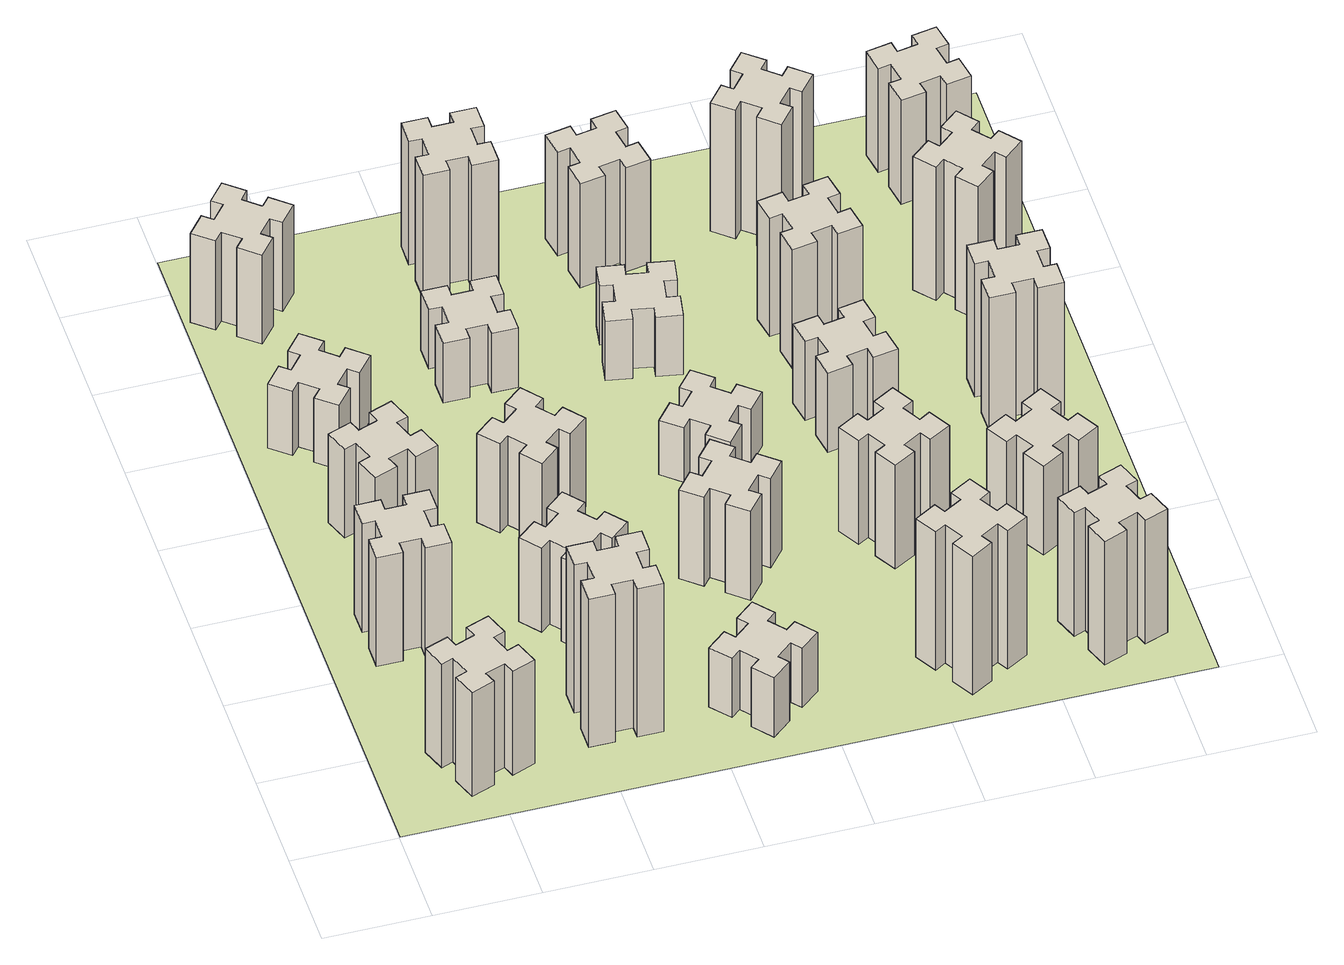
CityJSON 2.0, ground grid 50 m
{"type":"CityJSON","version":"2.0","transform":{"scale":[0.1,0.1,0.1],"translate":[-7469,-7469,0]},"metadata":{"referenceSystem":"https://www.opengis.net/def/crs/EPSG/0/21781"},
"CityObjects":{
"building1":{"type":"Building","attributes":{"class":"1000","function":"1000","usage":"1000","yearOfConstruction":2016,"roofType":"1000","measuredHeight":63,"storeysAboveGround":30,"storeysBelowGround":0},"geometry":[{"type":"Solid","lod":"1","boundaries":[[[[0,1,2,3,4,5,6,7,8,9,10,11,12,13,14,15,16,17,18,19]],[[17,16,20,21]],[[16,15,22,20]],[[15,14,23,22]],[[14,13,24,23]],[[13,12,25,24]],[[12,11,26,25]],[[11,10,27,26]],[[10,9,28,27]],[[9,8,29,28]],[[8,7,30,29]],[[7,6,31,30]],[[6,5,32,31]],[[5,4,33,32]],[[4,3,34,33]],[[3,2,35,34]],[[2,1,36,35]],[[1,0,37,36]],[[0,19,38,37]],[[19,18,39,38]],[[18,17,21,39]],[[24,25,26,27,28,29,30,31,32,33,34,35,36,37,38,39,21,20,22,23]]]]}]},
"building2":{"type":"Building","attributes":{"class":"1000","function":"1000","usage":"1000","yearOfConstruction":2016,"roofType":"1000","measuredHeight":66,"storeysAboveGround":30,"storeysBelowGround":0},"geometry":[{"type":"Solid","lod":"1","boundaries":[[[[40,41,42,43,44,45,46,47,48,49,50,51,52,53,54,55,56,57,58,59]],[[57,56,60,61]],[[56,55,62,60]],[[55,54,63,62]],[[54,53,64,63]],[[53,52,65,64]],[[52,51,66,65]],[[51,50,67,66]],[[50,49,68,67]],[[49,48,69,68]],[[48,47,70,69]],[[47,46,71,70]],[[46,45,72,71]],[[45,44,73,72]],[[44,43,74,73]],[[43,42,75,74]],[[42,41,76,75]],[[41,40,77,76]],[[40,59,78,77]],[[59,58,79,78]],[[58,57,61,79]],[[64,65,66,67,68,69,70,71,72,73,74,75,76,77,78,79,61,60,62,63]]]]}]},
"building3":{"type":"Building","attributes":{"class":"1000","function":"1000","usage":"1000","yearOfConstruction":2016,"roofType":"1000","measuredHeight":54,"storeysAboveGround":30,"storeysBelowGround":0},"geometry":[{"type":"Solid","lod":"1","boundaries":[[[[80,81,82,83,84,85,86,87,88,89,90,91,92,93,94,95,96,97,98,99]],[[97,96,100,101]],[[96,95,102,100]],[[95,94,103,102]],[[94,93,104,103]],[[93,92,105,104]],[[92,91,106,105]],[[91,90,107,106]],[[90,89,108,107]],[[89,88,109,108]],[[88,87,110,109]],[[87,86,111,110]],[[86,85,112,111]],[[85,84,113,112]],[[84,83,114,113]],[[83,82,115,114]],[[82,81,116,115]],[[81,80,117,116]],[[80,99,118,117]],[[99,98,119,118]],[[98,97,101,119]],[[104,105,106,107,108,109,110,111,112,113,114,115,116,117,118,119,101,100,102,103]]]]}]},
"building4":{"type":"Building","attributes":{"class":"1000","function":"1000","usage":"1000","yearOfConstruction":2016,"roofType":"1000","measuredHeight":39,"storeysAboveGround":30,"storeysBelowGround":0},"geometry":[{"type":"Solid","lod":"1","boundaries":[[[[120,121,122,123,124,125,126,127,128,129,130,131,132,133,134,135,136,137,138,139]],[[137,136,140,141]],[[136,135,142,140]],[[135,134,143,142]],[[134,133,144,143]],[[133,132,145,144]],[[132,131,146,145]],[[131,130,147,146]],[[130,129,148,147]],[[129,128,149,148]],[[128,127,150,149]],[[127,126,151,150]],[[126,125,152,151]],[[125,124,153,152]],[[124,123,154,153]],[[123,122,155,154]],[[122,121,156,155]],[[121,120,157,156]],[[120,139,158,157]],[[139,138,159,158]],[[138,137,141,159]],[[144,145,146,147,148,149,150,151,152,153,154,155,156,157,158,159,141,140,142,143]]]]}]},
"building5":{"type":"Building","attributes":{"class":"1000","function":"1000","usage":"1000","yearOfConstruction":2016,"roofType":"1000","measuredHeight":90,"storeysAboveGround":30,"storeysBelowGround":0},"geometry":[{"type":"Solid","lod":"1","boundaries":[[[[160,161,162,163,164,165,166,167,168,169,170,171,172,173,174,175,176,177,178,179]],[[177,176,180,181]],[[176,175,182,180]],[[175,174,183,182]],[[174,173,184,183]],[[173,172,185,184]],[[172,171,186,185]],[[171,170,187,186]],[[170,169,188,187]],[[169,168,189,188]],[[168,167,190,189]],[[167,166,191,190]],[[166,165,192,191]],[[165,164,193,192]],[[164,163,194,193]],[[163,162,195,194]],[[162,161,196,195]],[[161,160,197,196]],[[160,179,198,197]],[[179,178,199,198]],[[178,177,181,199]],[[184,185,186,187,188,189,190,191,192,193,194,195,196,197,198,199,181,180,182,183]]]]}]},
"building6":{"type":"Building","attributes":{"class":"1000","function":"1000","usage":"1000","yearOfConstruction":2016,"roofType":"1000","measuredHeight":54,"storeysAboveGround":30,"storeysBelowGround":0},"geometry":[{"type":"Solid","lod":"1","boundaries":[[[[200,201,202,203,204,205,206,207,208,209,210,211,212,213,214,215,216,217,218,219]],[[217,216,220,221]],[[216,215,222,220]],[[215,214,223,222]],[[214,213,224,223]],[[213,212,225,224]],[[212,211,226,225]],[[211,210,227,226]],[[210,209,228,227]],[[209,208,229,228]],[[208,207,230,229]],[[207,206,231,230]],[[206,205,232,231]],[[205,204,233,232]],[[204,203,234,233]],[[203,202,235,234]],[[202,201,236,235]],[[201,200,237,236]],[[200,219,238,237]],[[219,218,239,238]],[[218,217,221,239]],[[224,225,226,227,228,229,230,231,232,233,234,235,236,237,238,239,221,220,222,223]]]]}]},
"building7":{"type":"Building","attributes":{"class":"1000","function":"1000","usage":"1000","yearOfConstruction":2016,"roofType":"1000","measuredHeight":51,"storeysAboveGround":30,"storeysBelowGround":0},"geometry":[{"type":"Solid","lod":"1","boundaries":[[[[240,241,242,243,244,245,246,247,248,249,250,251,252,253,254,255,256,257,258,259]],[[257,256,260,261]],[[256,255,262,260]],[[255,254,263,262]],[[254,253,264,263]],[[253,252,265,264]],[[252,251,266,265]],[[251,250,267,266]],[[250,249,268,267]],[[249,248,269,268]],[[248,247,270,269]],[[247,246,271,270]],[[246,245,272,271]],[[245,244,273,272]],[[244,243,274,273]],[[243,242,275,274]],[[242,241,276,275]],[[241,240,277,276]],[[240,259,278,277]],[[259,258,279,278]],[[258,257,261,279]],[[264,265,266,267,268,269,270,271,272,273,274,275,276,277,278,279,261,260,262,263]]]]}]},
"building8":{"type":"Building","attributes":{"class":"1000","function":"1000","usage":"1000","yearOfConstruction":2016,"roofType":"1000","measuredHeight":54,"storeysAboveGround":30,"storeysBelowGround":0},"geometry":[{"type":"Solid","lod":"1","boundaries":[[[[280,281,282,283,284,285,286,287,288,289,290,291,292,293,294,295,296,297,298,299]],[[297,296,300,301]],[[296,295,302,300]],[[295,294,303,302]],[[294,293,304,303]],[[293,292,305,304]],[[292,291,306,305]],[[291,290,307,306]],[[290,289,308,307]],[[289,288,309,308]],[[288,287,310,309]],[[287,286,311,310]],[[286,285,312,311]],[[285,284,313,312]],[[284,283,314,313]],[[283,282,315,314]],[[282,281,316,315]],[[281,280,317,316]],[[280,299,318,317]],[[299,298,319,318]],[[298,297,301,319]],[[304,305,306,307,308,309,310,311,312,313,314,315,316,317,318,319,301,300,302,303]]]]}]},
"building9":{"type":"Building","attributes":{"class":"1000","function":"1000","usage":"1000","yearOfConstruction":2016,"roofType":"1000","measuredHeight":36,"storeysAboveGround":30,"storeysBelowGround":0},"geometry":[{"type":"Solid","lod":"1","boundaries":[[[[320,321,322,323,324,325,326,327,328,329,330,331,332,333,334,335,336,337,338,339]],[[337,336,340,341]],[[336,335,342,340]],[[335,334,343,342]],[[334,333,344,343]],[[333,332,345,344]],[[332,331,346,345]],[[331,330,347,346]],[[330,329,348,347]],[[329,328,349,348]],[[328,327,350,349]],[[327,326,351,350]],[[326,325,352,351]],[[325,324,353,352]],[[324,323,354,353]],[[323,322,355,354]],[[322,321,356,355]],[[321,320,357,356]],[[320,339,358,357]],[[339,338,359,358]],[[338,337,341,359]],[[344,345,346,347,348,349,350,351,352,353,354,355,356,357,358,359,341,340,342,343]]]]}]},
"building10":{"type":"Building","attributes":{"class":"1000","function":"1000","usage":"1000","yearOfConstruction":2016,"roofType":"1000","measuredHeight":36,"storeysAboveGround":30,"storeysBelowGround":0},"geometry":[{"type":"Solid","lod":"1","boundaries":[[[[360,361,362,363,364,365,366,367,368,369,370,371,372,373,374,375,376,377,378,379]],[[377,376,380,381]],[[376,375,382,380]],[[375,374,383,382]],[[374,373,384,383]],[[373,372,385,384]],[[372,371,386,385]],[[371,370,387,386]],[[370,369,388,387]],[[369,368,389,388]],[[368,367,390,389]],[[367,366,391,390]],[[366,365,392,391]],[[365,364,393,392]],[[364,363,394,393]],[[363,362,395,394]],[[362,361,396,395]],[[361,360,397,396]],[[360,379,398,397]],[[379,378,399,398]],[[378,377,381,399]],[[384,385,386,387,388,389,390,391,392,393,394,395,396,397,398,399,381,380,382,383]]]]}]},
"building11":{"type":"Building","attributes":{"class":"1000","function":"1000","usage":"1000","yearOfConstruction":2016,"roofType":"1000","measuredHeight":75,"storeysAboveGround":30,"storeysBelowGround":0},"geometry":[{"type":"Solid","lod":"1","boundaries":[[[[400,401,402,403,404,405,406,407,408,409,410,411,412,413,414,415,416,417,418,419]],[[417,416,420,421]],[[416,415,422,420]],[[415,414,423,422]],[[414,413,424,423]],[[413,412,425,424]],[[412,411,426,425]],[[411,410,427,426]],[[410,409,428,427]],[[409,408,429,428]],[[408,407,430,429]],[[407,406,431,430]],[[406,405,432,431]],[[405,404,433,432]],[[404,403,434,433]],[[403,402,435,434]],[[402,401,436,435]],[[401,400,437,436]],[[400,419,438,437]],[[419,418,439,438]],[[418,417,421,439]],[[424,425,426,427,428,429,430,431,432,433,434,435,436,437,438,439,421,420,422,423]]]]}]},
"building12":{"type":"Building","attributes":{"class":"1000","function":"1000","usage":"1000","yearOfConstruction":2016,"roofType":"1000","measuredHeight":54,"storeysAboveGround":30,"storeysBelowGround":0},"geometry":[{"type":"Solid","lod":"1","boundaries":[[[[440,441,442,443,444,445,446,447,448,449,450,451,452,453,454,455,456,457,458,459]],[[457,456,460,461]],[[456,455,462,460]],[[455,454,463,462]],[[454,453,464,463]],[[453,452,465,464]],[[452,451,466,465]],[[451,450,467,466]],[[450,449,468,467]],[[449,448,469,468]],[[448,447,470,469]],[[447,446,471,470]],[[446,445,472,471]],[[445,444,473,472]],[[444,443,474,473]],[[443,442,475,474]],[[442,441,476,475]],[[441,440,477,476]],[[440,459,478,477]],[[459,458,479,478]],[[458,457,461,479]],[[464,465,466,467,468,469,470,471,472,473,474,475,476,477,478,479,461,460,462,463]]]]}]},
"building13":{"type":"Building","attributes":{"class":"1000","function":"1000","usage":"1000","yearOfConstruction":2016,"roofType":"1000","measuredHeight":33,"storeysAboveGround":30,"storeysBelowGround":0},"geometry":[{"type":"Solid","lod":"1","boundaries":[[[[480,481,482,483,484,485,486,487,488,489,490,491,492,493,494,495,496,497,498,499]],[[497,496,500,501]],[[496,495,502,500]],[[495,494,503,502]],[[494,493,504,503]],[[493,492,505,504]],[[492,491,506,505]],[[491,490,507,506]],[[490,489,508,507]],[[489,488,509,508]],[[488,487,510,509]],[[487,486,511,510]],[[486,485,512,511]],[[485,484,513,512]],[[484,483,514,513]],[[483,482,515,514]],[[482,481,516,515]],[[481,480,517,516]],[[480,499,518,517]],[[499,498,519,518]],[[498,497,501,519]],[[504,505,506,507,508,509,510,511,512,513,514,515,516,517,518,519,501,500,502,503]]]]}]},
"building14":{"type":"Building","attributes":{"class":"1000","function":"1000","usage":"1000","yearOfConstruction":2016,"roofType":"1000","measuredHeight":36,"storeysAboveGround":30,"storeysBelowGround":0},"geometry":[{"type":"Solid","lod":"1","boundaries":[[[[520,521,522,523,524,525,526,527,528,529,530,531,532,533,534,535,536,537,538,539]],[[537,536,540,541]],[[536,535,542,540]],[[535,534,543,542]],[[534,533,544,543]],[[533,532,545,544]],[[532,531,546,545]],[[531,530,547,546]],[[530,529,548,547]],[[529,528,549,548]],[[528,527,550,549]],[[527,526,551,550]],[[526,525,552,551]],[[525,524,553,552]],[[524,523,554,553]],[[523,522,555,554]],[[522,521,556,555]],[[521,520,557,556]],[[520,539,558,557]],[[539,538,559,558]],[[538,537,541,559]],[[544,545,546,547,548,549,550,551,552,553,554,555,556,557,558,559,541,540,542,543]]]]}]},
"building15":{"type":"Building","attributes":{"class":"1000","function":"1000","usage":"1000","yearOfConstruction":2016,"roofType":"1000","measuredHeight":84,"storeysAboveGround":30,"storeysBelowGround":0},"geometry":[{"type":"Solid","lod":"1","boundaries":[[[[560,561,562,563,564,565,566,567,568,569,570,571,572,573,574,575,576,577,578,579]],[[577,576,580,581]],[[576,575,582,580]],[[575,574,583,582]],[[574,573,584,583]],[[573,572,585,584]],[[572,571,586,585]],[[571,570,587,586]],[[570,569,588,587]],[[569,568,589,588]],[[568,567,590,589]],[[567,566,591,590]],[[566,565,592,591]],[[565,564,593,592]],[[564,563,594,593]],[[563,562,595,594]],[[562,561,596,595]],[[561,560,597,596]],[[560,579,598,597]],[[579,578,599,598]],[[578,577,581,599]],[[584,585,586,587,588,589,590,591,592,593,594,595,596,597,598,599,581,580,582,583]]]]}]},
"building16":{"type":"Building","attributes":{"class":"1000","function":"1000","usage":"1000","yearOfConstruction":2016,"roofType":"1000","measuredHeight":63,"storeysAboveGround":30,"storeysBelowGround":0},"geometry":[{"type":"Solid","lod":"1","boundaries":[[[[600,601,602,603,604,605,606,607,608,609,610,611,612,613,614,615,616,617,618,619]],[[617,616,620,621]],[[616,615,622,620]],[[615,614,623,622]],[[614,613,624,623]],[[613,612,625,624]],[[612,611,626,625]],[[611,610,627,626]],[[610,609,628,627]],[[609,608,629,628]],[[608,607,630,629]],[[607,606,631,630]],[[606,605,632,631]],[[605,604,633,632]],[[604,603,634,633]],[[603,602,635,634]],[[602,601,636,635]],[[601,600,637,636]],[[600,619,638,637]],[[619,618,639,638]],[[618,617,621,639]],[[624,625,626,627,628,629,630,631,632,633,634,635,636,637,638,639,621,620,622,623]]]]}]},
"building17":{"type":"Building","attributes":{"class":"1000","function":"1000","usage":"1000","yearOfConstruction":2016,"roofType":"1000","measuredHeight":63,"storeysAboveGround":30,"storeysBelowGround":0},"geometry":[{"type":"Solid","lod":"1","boundaries":[[[[640,641,642,643,644,645,646,647,648,649,650,651,652,653,654,655,656,657,658,659]],[[657,656,660,661]],[[656,655,662,660]],[[655,654,663,662]],[[654,653,664,663]],[[653,652,665,664]],[[652,651,666,665]],[[651,650,667,666]],[[650,649,668,667]],[[649,648,669,668]],[[648,647,670,669]],[[647,646,671,670]],[[646,645,672,671]],[[645,644,673,672]],[[644,643,674,673]],[[643,642,675,674]],[[642,641,676,675]],[[641,640,677,676]],[[640,659,678,677]],[[659,658,679,678]],[[658,657,661,679]],[[664,665,666,667,668,669,670,671,672,673,674,675,676,677,678,679,661,660,662,663]]]]}]},
"building18":{"type":"Building","attributes":{"class":"1000","function":"1000","usage":"1000","yearOfConstruction":2016,"roofType":"1000","measuredHeight":48,"storeysAboveGround":30,"storeysBelowGround":0},"geometry":[{"type":"Solid","lod":"1","boundaries":[[[[680,681,682,683,684,685,686,687,688,689,690,691,692,693,694,695,696,697,698,699]],[[697,696,700,701]],[[696,695,702,700]],[[695,694,703,702]],[[694,693,704,703]],[[693,692,705,704]],[[692,691,706,705]],[[691,690,707,706]],[[690,689,708,707]],[[689,688,709,708]],[[688,687,710,709]],[[687,686,711,710]],[[686,685,712,711]],[[685,684,713,712]],[[684,683,714,713]],[[683,682,715,714]],[[682,681,716,715]],[[681,680,717,716]],[[680,699,718,717]],[[699,698,719,718]],[[698,697,701,719]],[[704,705,706,707,708,709,710,711,712,713,714,715,716,717,718,719,701,700,702,703]]]]}]},
"building19":{"type":"Building","attributes":{"class":"1000","function":"1000","usage":"1000","yearOfConstruction":2016,"roofType":"1000","measuredHeight":72,"storeysAboveGround":30,"storeysBelowGround":0},"geometry":[{"type":"Solid","lod":"1","boundaries":[[[[720,721,722,723,724,725,726,727,728,729,730,731,732,733,734,735,736,737,738,739]],[[737,736,740,741]],[[736,735,742,740]],[[735,734,743,742]],[[734,733,744,743]],[[733,732,745,744]],[[732,731,746,745]],[[731,730,747,746]],[[730,729,748,747]],[[729,728,749,748]],[[728,727,750,749]],[[727,726,751,750]],[[726,725,752,751]],[[725,724,753,752]],[[724,723,754,753]],[[723,722,755,754]],[[722,721,756,755]],[[721,720,757,756]],[[720,739,758,757]],[[739,738,759,758]],[[738,737,741,759]],[[744,745,746,747,748,749,750,751,752,753,754,755,756,757,758,759,741,740,742,743]]]]}]},
"building20":{"type":"Building","attributes":{"class":"1000","function":"1000","usage":"1000","yearOfConstruction":2016,"roofType":"1000","measuredHeight":75,"storeysAboveGround":30,"storeysBelowGround":0},"geometry":[{"type":"Solid","lod":"1","boundaries":[[[[760,761,762,763,764,765,766,767,768,769,770,771,772,773,774,775,776,777,778,779]],[[777,776,780,781]],[[776,775,782,780]],[[775,774,783,782]],[[774,773,784,783]],[[773,772,785,784]],[[772,771,786,785]],[[771,770,787,786]],[[770,769,788,787]],[[769,768,789,788]],[[768,767,790,789]],[[767,766,791,790]],[[766,765,792,791]],[[765,764,793,792]],[[764,763,794,793]],[[763,762,795,794]],[[762,761,796,795]],[[761,760,797,796]],[[760,779,798,797]],[[779,778,799,798]],[[778,777,781,799]],[[784,785,786,787,788,789,790,791,792,793,794,795,796,797,798,799,781,780,782,783]]]]}]},
"building21":{"type":"Building","attributes":{"class":"1000","function":"1000","usage":"1000","yearOfConstruction":2016,"roofType":"1000","measuredHeight":78,"storeysAboveGround":30,"storeysBelowGround":0},"geometry":[{"type":"Solid","lod":"1","boundaries":[[[[800,801,802,803,804,805,806,807,808,809,810,811,812,813,814,815,816,817,818,819]],[[817,816,820,821]],[[816,815,822,820]],[[815,814,823,822]],[[814,813,824,823]],[[813,812,825,824]],[[812,811,826,825]],[[811,810,827,826]],[[810,809,828,827]],[[809,808,829,828]],[[808,807,830,829]],[[807,806,831,830]],[[806,805,832,831]],[[805,804,833,832]],[[804,803,834,833]],[[803,802,835,834]],[[802,801,836,835]],[[801,800,837,836]],[[800,819,838,837]],[[819,818,839,838]],[[818,817,821,839]],[[824,825,826,827,828,829,830,831,832,833,834,835,836,837,838,839,821,820,822,823]]]]}]},
"building22":{"type":"Building","attributes":{"class":"1000","function":"1000","usage":"1000","yearOfConstruction":2016,"roofType":"1000","measuredHeight":54,"storeysAboveGround":30,"storeysBelowGround":0},"geometry":[{"type":"Solid","lod":"1","boundaries":[[[[840,841,842,843,844,845,846,847,848,849,850,851,852,853,854,855,856,857,858,859]],[[857,856,860,861]],[[856,855,862,860]],[[855,854,863,862]],[[854,853,864,863]],[[853,852,865,864]],[[852,851,866,865]],[[851,850,867,866]],[[850,849,868,867]],[[849,848,869,868]],[[848,847,870,869]],[[847,846,871,870]],[[846,845,872,871]],[[845,844,873,872]],[[844,843,874,873]],[[843,842,875,874]],[[842,841,876,875]],[[841,840,877,876]],[[840,859,878,877]],[[859,858,879,878]],[[858,857,861,879]],[[864,865,866,867,868,869,870,871,872,873,874,875,876,877,878,879,861,860,862,863]]]]}]},
"building23":{"type":"Building","attributes":{"class":"1000","function":"1000","usage":"1000","yearOfConstruction":2016,"roofType":"1000","measuredHeight":81,"storeysAboveGround":30,"storeysBelowGround":0},"geometry":[{"type":"Solid","lod":"1","boundaries":[[[[880,881,882,883,884,885,886,887,888,889,890,891,892,893,894,895,896,897,898,899]],[[897,896,900,901]],[[896,895,902,900]],[[895,894,903,902]],[[894,893,904,903]],[[893,892,905,904]],[[892,891,906,905]],[[891,890,907,906]],[[890,889,908,907]],[[889,888,909,908]],[[888,887,910,909]],[[887,886,911,910]],[[886,885,912,911]],[[885,884,913,912]],[[884,883,914,913]],[[883,882,915,914]],[[882,881,916,915]],[[881,880,917,916]],[[880,899,918,917]],[[899,898,919,918]],[[898,897,901,919]],[[904,905,906,907,908,909,910,911,912,913,914,915,916,917,918,919,901,900,902,903]]]]}]},
"building24":{"type":"Building","attributes":{"class":"1000","function":"1000","usage":"1000","yearOfConstruction":2016,"roofType":"1000","measuredHeight":81,"storeysAboveGround":30,"storeysBelowGround":0},"geometry":[{"type":"Solid","lod":"1","boundaries":[[[[920,921,922,923,924,925,926,927,928,929,930,931,932,933,934,935,936,937,938,939]],[[937,936,940,941]],[[936,935,942,940]],[[935,934,943,942]],[[934,933,944,943]],[[933,932,945,944]],[[932,931,946,945]],[[931,930,947,946]],[[930,929,948,947]],[[929,928,949,948]],[[928,927,950,949]],[[927,926,951,950]],[[926,925,952,951]],[[925,924,953,952]],[[924,923,954,953]],[[923,922,955,954]],[[922,921,956,955]],[[921,920,957,956]],[[920,939,958,957]],[[939,938,959,958]],[[938,937,941,959]],[[944,945,946,947,948,949,950,951,952,953,954,955,956,957,958,959,941,940,942,943]]]]}]},
"building25":{"type":"Building","attributes":{"class":"1000","function":"1000","usage":"1000","yearOfConstruction":2016,"roofType":"1000","measuredHeight":63,"storeysAboveGround":30,"storeysBelowGround":0},"geometry":[{"type":"Solid","lod":"1","boundaries":[[[[960,961,962,963,964,965,966,967,968,969,970,971,972,973,974,975,976,977,978,979]],[[977,976,980,981]],[[976,975,982,980]],[[975,974,983,982]],[[974,973,984,983]],[[973,972,985,984]],[[972,971,986,985]],[[971,970,987,986]],[[970,969,988,987]],[[969,968,989,988]],[[968,967,990,989]],[[967,966,991,990]],[[966,965,992,991]],[[965,964,993,992]],[[964,963,994,993]],[[963,962,995,994]],[[962,961,996,995]],[[961,960,997,996]],[[960,979,998,997]],[[979,978,999,998]],[[978,977,981,999]],[[984,985,986,987,988,989,990,991,992,993,994,995,996,997,998,999,981,980,982,983]]]]}]},
"landuse1":{"type":"LandUse","attributes":{"name":"plot1","function":"1010"},"geometry":[{"type":"MultiSurface","lod":"1","boundaries":[[[1000,1001,1002,1003]]]}]}
},
"vertices":[
[355,385,0],[389,291,0],[333,270,0],[374,157,0],[487,199,0],[466,255,0],[560,289,0],[580,233,0],[693,274,0],[652,387,0],[596,366,0],[562,460,0],[618,480,0],[577,593,0],[464,552,0],[485,496,0],[391,462,0],[370,518,0],[257,477,0],[299,364,0],[391,462,630],[370,518,630],[485,496,630],[464,552,630],[577,593,630],[618,480,630],[562,460,630],[596,366,630],[652,387,630],[693,274,630],[580,233,630],[560,289,630],[466,255,630],[487,199,630],[374,157,630],[333,270,630],[389,291,630],[355,385,630],[299,364,630],[257,477,630],
[325,1105,0],[425,1105,0],[425,1045,0],[545,1045,0],[545,1165,0],[485,1165,0],[485,1265,0],[545,1265,0],[545,1385,0],[425,1385,0],[425,1325,0],[325,1325,0],[325,1385,0],[205,1385,0],[205,1265,0],[265,1265,0],[265,1165,0],[205,1165,0],[205,1045,0],[325,1045,0],[265,1165,660],[205,1165,660],[265,1265,660],[205,1265,660],[205,1385,660],[325,1385,660],[325,1325,660],[425,1325,660],[425,1385,660],[545,1385,660],[545,1265,660],[485,1265,660],[485,1165,660],[545,1165,660],[545,1045,660],[425,1045,660],[425,1105,660],[325,1105,660],[325,1045,660],[205,1045,660],
[355,1865,0],[389,1771,0],[333,1750,0],[374,1637,0],[487,1679,0],[466,1735,0],[560,1769,0],[580,1713,0],[693,1754,0],[652,1867,0],[596,1846,0],[562,1940,0],[618,1960,0],[577,2073,0],[464,2032,0],[485,1976,0],[391,1942,0],[370,1998,0],[257,1957,0],[299,1844,0],[391,1942,540],[370,1998,540],[485,1976,540],[464,2032,540],[577,2073,540],[618,1960,540],[562,1940,540],[596,1846,540],[652,1867,540],[693,1754,540],[580,1713,540],[560,1769,540],[466,1735,540],[487,1679,540],[374,1637,540],[333,1750,540],[389,1771,540],[355,1865,540],[299,1844,540],[257,1957,540],
[266,2443,0],[343,2379,0],[304,2333,0],[396,2256,0],[473,2348,0],[427,2386,0],[492,2463,0],[538,2424,0],[615,2516,0],[523,2593,0],[484,2547,0],[408,2612,0],[446,2658,0],[354,2735,0],[277,2643,0],[323,2604,0],[259,2528,0],[213,2566,0],[136,2474,0],[228,2397,0],[259,2528,390],[213,2566,390],[323,2604,390],[277,2643,390],[354,2735,390],[446,2658,390],[408,2612,390],[484,2547,390],[523,2593,390],[615,2516,390],[538,2424,390],[492,2463,390],[427,2386,390],[473,2348,390],[396,2256,390],[304,2333,390],[343,2379,390],[266,2443,390],[228,2397,390],[136,2474,390],
[1165,585,0],[1065,585,0],[1065,645,0],[945,645,0],[945,525,0],[1005,525,0],[1005,425,0],[945,425,0],[945,305,0],[1065,305,0],[1065,365,0],[1165,365,0],[1165,305,0],[1285,305,0],[1285,425,0],[1225,425,0],[1225,525,0],[1285,525,0],[1285,645,0],[1165,645,0],[1225,525,900],[1285,525,900],[1225,425,900],[1285,425,900],[1285,305,900],[1165,305,900],[1165,365,900],[1065,365,900],[1065,305,900],[945,305,900],[945,425,900],[1005,425,900],[1005,525,900],[945,525,900],[945,645,900],[1065,645,900],[1065,585,900],[1165,585,900],[1165,645,900],[1285,645,900],
[166,3283,0],[243,3219,0],[204,3173,0],[296,3096,0],[373,3188,0],[327,3226,0],[392,3303,0],[438,3264,0],[515,3356,0],[423,3433,0],[384,3387,0],[308,3452,0],[346,3498,0],[254,3575,0],[177,3483,0],[223,3444,0],[159,3368,0],[113,3406,0],[36,3314,0],[128,3237,0],[159,3368,540],[113,3406,540],[223,3444,540],[177,3483,540],[254,3575,540],[346,3498,540],[308,3452,540],[384,3387,540],[423,3433,540],[515,3356,540],[438,3264,540],[392,3303,540],[327,3226,540],[373,3188,540],[296,3096,540],[204,3173,540],[243,3219,540],[166,3283,540],[128,3237,540],[36,3314,540],
[1083,1232,0],[1006,1167,0],[968,1213,0],[876,1136,0],[953,1044,0],[999,1083,0],[1063,1006,0],[1017,968,0],[1094,876,0],[1186,953,0],[1148,999,0],[1224,1063,0],[1263,1017,0],[1355,1094,0],[1278,1186,0],[1232,1148,0],[1167,1224,0],[1213,1263,0],[1136,1355,0],[1044,1278,0],[1167,1224,510],[1213,1263,510],[1232,1148,510],[1278,1186,510],[1355,1094,510],[1263,1017,510],[1224,1063,510],[1148,999,510],[1186,953,510],[1094,876,510],[1017,968,510],[1063,1006,510],[999,1083,510],[953,1044,510],[876,1136,510],[968,1213,510],[1006,1167,510],[1083,1232,510],[1044,1278,510],[1136,1355,510],
[1232,1788,0],[1167,1864,0],[1213,1903,0],[1136,1995,0],[1044,1918,0],[1083,1872,0],[1006,1807,0],[968,1853,0],[876,1776,0],[953,1684,0],[999,1723,0],[1063,1646,0],[1017,1608,0],[1094,1516,0],[1186,1593,0],[1148,1639,0],[1224,1703,0],[1263,1657,0],[1355,1734,0],[1278,1826,0],[1224,1703,540],[1263,1657,540],[1148,1639,540],[1186,1593,540],[1094,1516,540],[1017,1608,540],[1063,1646,540],[999,1723,540],[953,1684,540],[876,1776,540],[968,1853,540],[1006,1807,540],[1083,1872,540],[1044,1918,540],[1136,1995,540],[1213,1903,540],[1167,1864,540],[1232,1788,540],[1278,1826,540],[1355,1734,540],
[1723,492,0],[1646,427,0],[1608,473,0],[1516,396,0],[1593,304,0],[1639,343,0],[1703,266,0],[1657,228,0],[1734,136,0],[1826,213,0],[1788,259,0],[1864,323,0],[1903,277,0],[1995,354,0],[1918,446,0],[1872,408,0],[1807,484,0],[1853,523,0],[1776,615,0],[1684,538,0],[1807,484,360],[1853,523,360],[1872,408,360],[1918,446,360],[1995,354,360],[1903,277,360],[1864,323,360],[1788,259,360],[1826,213,360],[1734,136,360],[1657,228,360],[1703,266,360],[1639,343,360],[1593,304,360],[1516,396,360],[1608,473,360],[1646,427,360],[1723,492,360],[1684,538,360],[1776,615,360],
[1225,2645,0],[1225,2745,0],[1285,2745,0],[1285,2865,0],[1165,2865,0],[1165,2805,0],[1065,2805,0],[1065,2865,0],[945,2865,0],[945,2745,0],[1005,2745,0],[1005,2645,0],[945,2645,0],[945,2525,0],[1065,2525,0],[1065,2585,0],[1165,2585,0],[1165,2525,0],[1285,2525,0],[1285,2645,0],[1165,2585,360],[1165,2525,360],[1065,2585,360],[1065,2525,360],[945,2525,360],[945,2645,360],[1005,2645,360],[1005,2745,360],[945,2745,360],[945,2865,360],[1065,2865,360],[1065,2805,360],[1165,2805,360],[1165,2865,360],[1285,2865,360],[1285,2745,360],[1225,2745,360],[1225,2645,360],[1285,2645,360],[1285,2525,360],
[1325,3285,0],[1325,3385,0],[1385,3385,0],[1385,3505,0],[1265,3505,0],[1265,3445,0],[1165,3445,0],[1165,3505,0],[1045,3505,0],[1045,3385,0],[1105,3385,0],[1105,3285,0],[1045,3285,0],[1045,3165,0],[1165,3165,0],[1165,3225,0],[1265,3225,0],[1265,3165,0],[1385,3165,0],[1385,3285,0],[1265,3225,750],[1265,3165,750],[1165,3225,750],[1165,3165,750],[1045,3165,750],[1045,3285,750],[1105,3285,750],[1105,3385,750],[1045,3385,750],[1045,3505,750],[1165,3505,750],[1165,3445,750],[1265,3445,750],[1265,3505,750],[1385,3505,750],[1385,3385,750],[1325,3385,750],[1325,3285,750],[1385,3285,750],[1385,3165,750],
[1907,1106,0],[1972,1183,0],[2018,1144,0],[2095,1236,0],[2003,1313,0],[1964,1267,0],[1888,1332,0],[1926,1378,0],[1834,1455,0],[1757,1363,0],[1803,1324,0],[1739,1248,0],[1693,1286,0],[1616,1194,0],[1708,1117,0],[1746,1163,0],[1823,1099,0],[1784,1053,0],[1876,976,0],[1953,1068,0],[1823,1099,540],[1784,1053,540],[1746,1163,540],[1708,1117,540],[1616,1194,540],[1693,1286,540],[1739,1248,540],[1803,1324,540],[1757,1363,540],[1834,1455,540],[1926,1378,540],[1888,1332,540],[1964,1267,540],[2003,1313,540],[2095,1236,540],[2018,1144,540],[1972,1183,540],[1907,1106,540],[1953,1068,540],[1876,976,540],
[2007,1746,0],[2072,1823,0],[2118,1784,0],[2195,1876,0],[2103,1953,0],[2064,1907,0],[1988,1972,0],[2026,2018,0],[1934,2095,0],[1857,2003,0],[1903,1964,0],[1839,1888,0],[1793,1926,0],[1716,1834,0],[1808,1757,0],[1846,1803,0],[1923,1739,0],[1884,1693,0],[1976,1616,0],[2053,1708,0],[1923,1739,330],[1884,1693,330],[1846,1803,330],[1808,1757,330],[1716,1834,330],[1793,1926,330],[1839,1888,330],[1903,1964,330],[1857,2003,330],[1934,2095,330],[2026,2018,330],[1988,1972,330],[2064,1907,330],[2103,1953,330],[2195,1876,330],[2118,1784,330],[2072,1823,330],[2007,1746,330],[2053,1708,330],[1976,1616,330],
[1924,2695,0],[1825,2712,0],[1836,2771,0],[1717,2792,0],[1697,2674,0],[1756,2664,0],[1738,2565,0],[1679,2576,0],[1658,2457,0],[1777,2437,0],[1787,2496,0],[1885,2478,0],[1875,2419,0],[1993,2398,0],[2014,2517,0],[1955,2527,0],[1972,2625,0],[2031,2615,0],[2052,2733,0],[1934,2754,0],[1972,2625,360],[2031,2615,360],[1955,2527,360],[2014,2517,360],[1993,2398,360],[1875,2419,360],[1885,2478,360],[1787,2496,360],[1777,2437,360],[1658,2457,360],[1679,2576,360],[1738,2565,360],[1756,2664,360],[1697,2674,360],[1717,2792,360],[1836,2771,360],[1825,2712,360],[1924,2695,360],[1934,2754,360],[2052,2733,360],
[2575,364,0],[2625,277,0],[2573,247,0],[2633,143,0],[2737,203,0],[2707,255,0],[2794,305,0],[2824,253,0],[2928,313,0],[2868,417,0],[2816,387,0],[2766,474,0],[2818,504,0],[2758,608,0],[2654,548,0],[2684,496,0],[2597,446,0],[2567,498,0],[2463,438,0],[2523,334,0],[2597,446,840],[2567,498,840],[2684,496,840],[2654,548,840],[2758,608,840],[2818,504,840],[2766,474,840],[2816,387,840],[2868,417,840],[2928,313,840],[2824,253,840],[2794,305,840],[2707,255,840],[2737,203,840],[2633,143,840],[2573,247,840],[2625,277,840],[2575,364,840],[2523,334,840],[2463,438,840],
[1972,3205,0],[1955,3304,0],[2014,3314,0],[1993,3432,0],[1875,3411,0],[1885,3352,0],[1787,3335,0],[1777,3394,0],[1658,3373,0],[1679,3255,0],[1738,3265,0],[1756,3167,0],[1697,3157,0],[1717,3038,0],[1836,3059,0],[1825,3118,0],[1924,3136,0],[1934,3077,0],[2052,3097,0],[2031,3216,0],[1924,3136,630],[1934,3077,630],[1825,3118,630],[1836,3059,630],[1717,3038,630],[1697,3157,630],[1756,3167,630],[1738,3265,630],[1679,3255,630],[1658,3373,630],[1777,3394,630],[1787,3335,630],[1885,3352,630],[1875,3411,630],[1993,3432,630],[2014,3314,630],[1955,3304,630],[1972,3205,630],[2031,3216,630],[2052,3097,630],
[2584,1336,0],[2497,1286,0],[2467,1338,0],[2363,1278,0],[2423,1174,0],[2475,1204,0],[2525,1117,0],[2473,1087,0],[2533,983,0],[2637,1043,0],[2607,1095,0],[2694,1145,0],[2724,1093,0],[2828,1153,0],[2768,1257,0],[2716,1227,0],[2666,1314,0],[2718,1344,0],[2658,1448,0],[2554,1388,0],[2666,1314,630],[2718,1344,630],[2716,1227,630],[2768,1257,630],[2828,1153,630],[2724,1093,630],[2694,1145,630],[2607,1095,630],[2637,1043,630],[2533,983,630],[2473,1087,630],[2525,1117,630],[2475,1204,630],[2423,1174,630],[2363,1278,630],[2467,1338,630],[2497,1286,630],[2584,1336,630],[2554,1388,630],[2658,1448,630],
[2478,1985,0],[2496,1887,0],[2437,1877,0],[2457,1758,0],[2576,1779,0],[2565,1838,0],[2664,1856,0],[2674,1797,0],[2792,1817,0],[2771,1936,0],[2712,1925,0],[2695,2024,0],[2754,2034,0],[2733,2152,0],[2615,2131,0],[2625,2072,0],[2527,2055,0],[2517,2114,0],[2398,2093,0],[2419,1975,0],[2527,2055,480],[2517,2114,480],[2625,2072,480],[2615,2131,480],[2733,2152,480],[2754,2034,480],[2695,2024,480],[2712,1925,480],[2771,1936,480],[2792,1817,480],[2674,1797,480],[2664,1856,480],[2565,1838,480],[2576,1779,480],[2457,1758,480],[2437,1877,480],[2496,1887,480],[2478,1985,480],[2419,1975,480],[2398,2093,480],
[2712,2465,0],[2695,2564,0],[2754,2574,0],[2733,2692,0],[2615,2671,0],[2625,2612,0],[2527,2595,0],[2517,2654,0],[2398,2633,0],[2419,2515,0],[2478,2525,0],[2496,2427,0],[2437,2417,0],[2457,2298,0],[2576,2319,0],[2565,2378,0],[2664,2396,0],[2674,2337,0],[2792,2357,0],[2771,2476,0],[2664,2396,720],[2674,2337,720],[2565,2378,720],[2576,2319,720],[2457,2298,720],[2437,2417,720],[2496,2427,720],[2478,2525,720],[2419,2515,720],[2398,2633,720],[2517,2654,720],[2527,2595,720],[2625,2612,720],[2615,2671,720],[2733,2692,720],[2754,2574,720],[2695,2564,720],[2712,2465,720],[2771,2476,720],[2792,2357,720],
[3215,385,0],[3249,291,0],[3193,270,0],[3234,157,0],[3347,199,0],[3326,255,0],[3420,289,0],[3440,233,0],[3553,274,0],[3512,387,0],[3456,366,0],[3422,460,0],[3478,480,0],[3437,593,0],[3324,552,0],[3345,496,0],[3251,462,0],[3230,518,0],[3117,477,0],[3159,364,0],[3251,462,750],[3230,518,750],[3345,496,750],[3324,552,750],[3437,593,750],[3478,480,750],[3422,460,750],[3456,366,750],[3512,387,750],[3553,274,750],[3440,233,750],[3420,289,750],[3326,255,750],[3347,199,750],[3234,157,750],[3193,270,750],[3249,291,750],[3215,385,750],[3159,364,750],[3117,477,750],
[2704,3287,0],[2628,3352,0],[2666,3398,0],[2574,3475,0],[2497,3383,0],[2543,3344,0],[2479,3268,0],[2433,3306,0],[2356,3214,0],[2448,3137,0],[2486,3183,0],[2563,3119,0],[2524,3073,0],[2616,2996,0],[2693,3088,0],[2647,3126,0],[2712,3203,0],[2758,3164,0],[2835,3256,0],[2743,3333,0],[2712,3203,780],[2758,3164,780],[2647,3126,780],[2693,3088,780],[2616,2996,780],[2524,3073,780],[2563,3119,780],[2486,3183,780],[2448,3137,780],[2356,3214,780],[2433,3306,780],[2479,3268,780],[2543,3344,780],[2497,3383,780],[2574,3475,780],[2666,3398,780],[2628,3352,780],[2704,3287,780],[2743,3333,780],[2835,3256,780],
[3356,1127,0],[3306,1214,0],[3358,1244,0],[3298,1348,0],[3194,1288,0],[3224,1236,0],[3137,1186,0],[3107,1238,0],[3003,1178,0],[3063,1074,0],[3115,1104,0],[3165,1017,0],[3113,987,0],[3173,883,0],[3277,943,0],[3247,995,0],[3334,1045,0],[3364,993,0],[3468,1053,0],[3408,1157,0],[3334,1045,540],[3364,993,540],[3247,995,540],[3277,943,540],[3173,883,540],[3113,987,540],[3165,1017,540],[3115,1104,540],[3063,1074,540],[3003,1178,540],[3107,1238,540],[3137,1186,540],[3224,1236,540],[3194,1288,540],[3298,1348,540],[3358,1244,540],[3306,1214,540],[3356,1127,540],[3408,1157,540],[3468,1053,540],
[3445,1805,0],[3445,1905,0],[3505,1905,0],[3505,2025,0],[3385,2025,0],[3385,1965,0],[3285,1965,0],[3285,2025,0],[3165,2025,0],[3165,1905,0],[3225,1905,0],[3225,1805,0],[3165,1805,0],[3165,1685,0],[3285,1685,0],[3285,1745,0],[3385,1745,0],[3385,1685,0],[3505,1685,0],[3505,1805,0],[3385,1745,810],[3385,1685,810],[3285,1745,810],[3285,1685,810],[3165,1685,810],[3165,1805,810],[3225,1805,810],[3225,1905,810],[3165,1905,810],[3165,2025,810],[3285,2025,810],[3285,1965,810],[3385,1965,810],[3385,2025,810],[3505,2025,810],[3505,1905,810],[3445,1905,810],[3445,1805,810],[3505,1805,810],[3505,1685,810],
[3452,2628,0],[3387,2704,0],[3433,2743,0],[3356,2835,0],[3264,2758,0],[3303,2712,0],[3226,2647,0],[3188,2693,0],[3096,2616,0],[3173,2524,0],[3219,2563,0],[3283,2486,0],[3237,2448,0],[3314,2356,0],[3406,2433,0],[3368,2479,0],[3444,2543,0],[3483,2497,0],[3575,2574,0],[3498,2666,0],[3444,2543,810],[3483,2497,810],[3368,2479,810],[3406,2433,810],[3314,2356,810],[3237,2448,810],[3283,2486,810],[3219,2563,810],[3173,2524,810],[3096,2616,810],[3188,2693,810],[3226,2647,810],[3303,2712,810],[3264,2758,810],[3356,2835,810],[3433,2743,810],[3387,2704,810],[3452,2628,810],[3498,2666,810],[3575,2574,810],
[3218,3365,0],[3236,3267,0],[3177,3257,0],[3197,3138,0],[3316,3159,0],[3305,3218,0],[3404,3236,0],[3414,3177,0],[3532,3197,0],[3511,3316,0],[3452,3305,0],[3435,3404,0],[3494,3414,0],[3473,3532,0],[3355,3511,0],[3365,3452,0],[3267,3435,0],[3257,3494,0],[3138,3473,0],[3159,3355,0],[3267,3435,630],[3257,3494,630],[3365,3452,630],[3355,3511,630],[3473,3532,630],[3494,3414,630],[3435,3404,630],[3452,3305,630],[3511,3316,630],[3532,3197,630],[3414,3177,630],[3404,3236,630],[3305,3218,630],[3316,3159,630],[3197,3138,630],[3177,3257,630],[3236,3267,630],[3218,3365,630],[3159,3355,630],[3138,3473,630],
[5,3705,0],[3705,3705,0],[3705,5,0],[5,5,0]
]}
